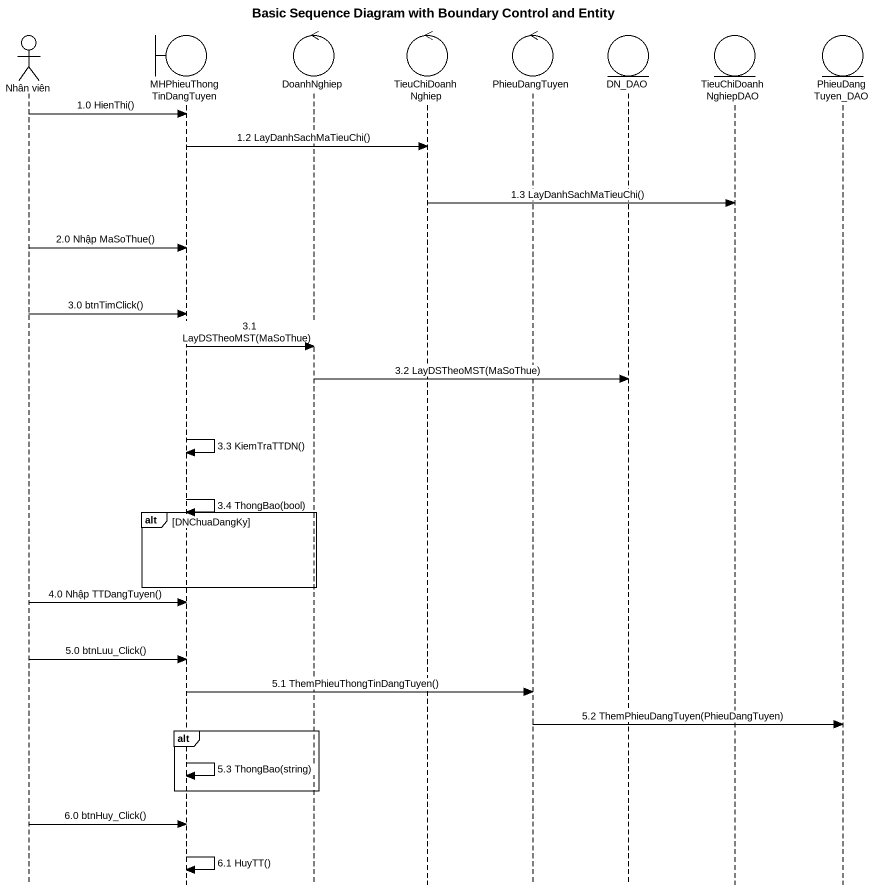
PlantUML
@startuml
title Basic Sequence Diagram with Boundary Control and Entity
hide footbox
actor "Nhân viên" as Nhân_viên
boundary MHPhieuThongTinDangTuyen
control DoanhNghiep
control TieuChiDoanhNghiep
control PhieuDangTuyen
entity DN_DAO
entity TieuChiDoanhNghiepDAO
entity PhieuDangTuyen_DAO

Nhân_viên -> MHPhieuThongTinDangTuyen : 1.0 HienThi()
MHPhieuThongTinDangTuyen -> TieuChiDoanhNghiep : 1.2 LayDanhSachMaTieuChi()
TieuChiDoanhNghiep -> TieuChiDoanhNghiepDAO : 1.3 LayDanhSachMaTieuChi()
Nhân_viên -> MHPhieuThongTinDangTuyen : 2.0 Nhập MaSoThue()
Nhân_viên -> MHPhieuThongTinDangTuyen : 3.0 btnTimClick()
MHPhieuThongTinDangTuyen -> DoanhNghiep : 3.1 LayDSTheoMST(MaSoThue)
DoanhNghiep -> DN_DAO : 3.2 LayDSTheoMST(MaSoThue)
MHPhieuThongTinDangTuyen -> MHPhieuThongTinDangTuyen : 3.3 KiemTraTTDN()
MHPhieuThongTinDangTuyen -> MHPhieuThongTinDangTuyen : 3.4 ThongBao(bool)
alt DNChuaDangKy
end
Nhân_viên -> MHPhieuThongTinDangTuyen : 4.0 Nhập TTDangTuyen()
Nhân_viên -> MHPhieuThongTinDangTuyen : 5.0 btnLuu_Click()
MHPhieuThongTinDangTuyen -> PhieuDangTuyen : 5.1 ThemPhieuThongTinDangTuyen()
PhieuDangTuyen -> PhieuDangTuyen_DAO : 5.2 ThemPhieuDangTuyen(PhieuDangTuyen)
alt
  MHPhieuThongTinDangTuyen -> MHPhieuThongTinDangTuyen : 5.3 ThongBao(string)
end
Nhân_viên -> MHPhieuThongTinDangTuyen : 6.0 btnHuy_Click()
MHPhieuThongTinDangTuyen -> MHPhieuThongTinDangTuyen : 6.1 HuyTT()
@enduml
